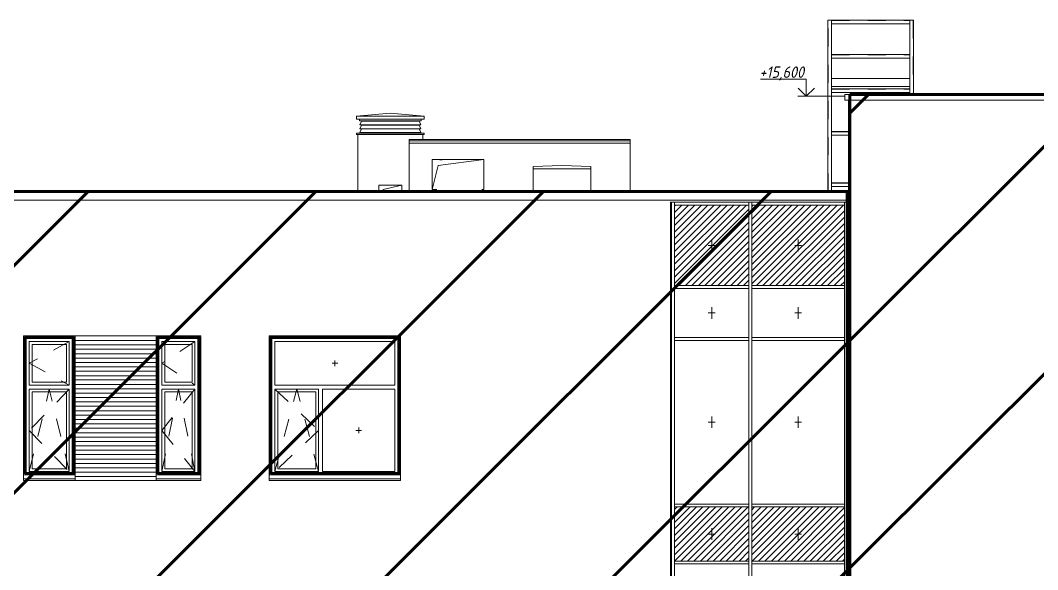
# Model space of a CAD drawing. Header units: millimetres. Extents: x 3914 to 443608, y -156176 to 78197.
# Drawn here: x 208118 to 225930, y 7300 to 16930 of the extents above; entities that cross this region are included whole.
import ezdxf

# ---------------------------------------------------------------- set-up
doc = ezdxf.new("R2010")
doc.units = ezdxf.units.MM
doc.linetypes.add('Штрих', pattern=[635, 317.5, -317.5])
doc.linetypes.add('Штриховая', pattern=[600, 400, -200])
for name, color, linetype, lineweight in [('0) клиннинг', 90, 'Continuous', 60), ('1) Откосы', 102, 'Continuous', 60), ('A-DETL-2', 7, 'Continuous', 5), ('A-GENM', 7, 'Continuous', 9), ('A-GENM-HDLN', 7, 'Штрих', 5), ('A-GLAZ-1', 7, 'Continuous', 5), ('A-GLAZ-2', 7, 'Штрих', 5), ('A-GLAZ-3', 7, 'Штриховая', 5), ('A-GLAZ-CURT-1', 7, 'Continuous', 5), ('A-GLAZ-CWMG', 7, 'Continuous', 9), ('A-ROOF', 7, 'Continuous', 9), ('A-WALL', 7, 'Continuous', 5), ('G-ANNO-DIMS', 7, 'Continuous', 9), ('G-ANNO-DIMS-1', 7, 'Continuous', 20), ('I-WALL', 7, 'Continuous', 5), ('S-BEAM', 7, 'Continuous', 9)]:
    doc.layers.add(name, color=color, linetype=linetype, lineweight=lineweight)
doc.styles.add('ISOCPEUR_I_3', font='isocpeui.ttf', dxfattribs={"width": 0.9, "height": 200})
pattern_1 = [(45, (277018.13, 1200), (-56.56854, 56.56854), [])]

msp = doc.modelspace()

# ---------------------------------------------------------------- hatches: boundary and pattern name
at = {"layer": '0) клиннинг'}
h = msp.add_hatch(dxfattribs=at)
h.set_pattern_fill('ANSI31', color=256, scale=888)
h.paths.add_polyline_path([(274015.9, 15629.9), (222641, 15629.9), (222641, -70.2), (274015.9, -70.2)])
h = msp.add_hatch(dxfattribs=at)
h.set_pattern_fill('ANSI31', color=256, scale=888)
h.paths.add_polyline_path([(222595.9, 13930), (190621, 13930), (190621, -19.1), (222595.9, -19.1)])
at = {"layer": 'A-GLAZ-CURT-1'}
h = msp.add_hatch(dxfattribs=at)
h.set_pattern_fill('FP_132', color=256, style=0, pattern_type=2)
h.set_pattern_definition(pattern_1)
h.paths.add_polyline_path([(220875.9, 12280), (220875.9, 13690), (219570.9, 13690), (219570.9, 12280), (220715.9, 12280)], flags=0)
h = msp.add_hatch(dxfattribs=at)
h.set_pattern_fill('FP_132', color=256, style=0, pattern_type=2)
h.set_pattern_definition(pattern_1)
h.paths.add_polyline_path([(220925.9, 12280), (222545.9, 12280), (222545.9, 13690), (220925.9, 13690), (220925.9, 12574.9)], flags=0)
h = msp.add_hatch(dxfattribs=at)
h.set_pattern_fill('FP_132', color=256, style=0, pattern_type=2)
h.set_pattern_definition(pattern_1)
h.paths.add_polyline_path([(219639.6, 7450), (220875.9, 7450), (220875.9, 8400), (219570.9, 8400), (219570.9, 7450)], flags=0)
h = msp.add_hatch(dxfattribs=at)
h.set_pattern_fill('FP_132', color=256, style=0, pattern_type=2)
h.set_pattern_definition(pattern_1)
h.paths.add_polyline_path([(221171.9, 7450), (222545.9, 7450), (222545.9, 8400), (220925.9, 8400), (220925.9, 7450)], flags=0)

# ---------------------------------------------------------------- linework, layer by layer
at = {"layer": '0) клиннинг'}
for points in [[(222641, 15629.9), (274015.9, 15629.9), (274015.9, -70.2), (222641, -70.2)], [(190621, 13930), (222595.9, 13930), (222595.9, -19.1), (190621, -19.1)]]:
    msp.add_lwpolyline(points, close=True, dxfattribs=at)
at = {"layer": '1) Откосы'}
for points in [[(208205.5, 8985), (209045.5, 8985), (209045.5, 11370), (208205.5, 11370)], [(210525.9, 8985), (211245.9, 8985), (211245.9, 11370), (210525.9, 11370)], [(212505.9, 8985), (214745.9, 8985), (214745.9, 11370), (212505.9, 11370)]]:
    msp.add_lwpolyline(points, close=True, dxfattribs=at)
at = {"layer": 'A-DETL-2'}
msp.add_line((222554.6, 15600.4), (222374.6, 15600.4), dxfattribs=at)
at = {"layer": 'A-GENM'}
for p, q in [((222255.9, 16930), (222318.9, 16930)), ((222255.9, 16930), (222255.9, 13930)), ((222318.9, 13930), (222318.9, 16930)), ((223692.9, 16930), (222318.9, 16930)), ((223692.9, 16930), (223755.9, 16930)), ((223692.9, 16930), (223692.9, 15629.9)), ((223755.9, 15629.9), (223755.9, 16930)), ((222318.9, 16867), (223692.9, 16867)), ((223692.9, 16330), (222318.9, 16330)), ((222318.9, 16267), (223692.9, 16267)), ((222318.9, 15910), (223692.9, 15910)), ((222318.9, 15770), (223692.9, 15770)), ((223692.9, 15730), (222318.9, 15730)), ((222318.9, 15667), (223692.9, 15667)), ((222553.6, 15530), (222553.6, 15629.9)), ((274075.9, 15629.9), (222553.6, 15629.9)), ((222553.6, 15530), (274075.9, 15530)), ((222615.9, 14980), (222318.9, 14980)), ((222318.9, 14917), (222615.9, 14917)), ((222615.9, 14080), (222318.9, 14080)), ((190535.9, 13930), (222615.9, 13930)), ((222318.9, 14017), (222615.9, 14017)), ((190543, 13775.9), (222615.9, 13775.9)), ((212475.9, 11370), (212481.9, 11370)), ((212481.9, 11370), (212481.9, 8958.8)), ((214769.9, 11370), (214775.9, 11370)), ((214769.9, 8958.8), (214769.9, 11370))]:
    msp.add_line(p, q, dxfattribs=at)
at = {"layer": 'A-GENM-HDLN'}
for p, q in [((222261.9, 16930), (222255.9, 16930)), ((222318.9, 16930), (222261.9, 16930)), ((222261.9, 13930), (222261.9, 16930)), ((222318.9, 16924), (223692.9, 16924)), ((223692.9, 16930), (223749.9, 16930)), ((223749.9, 16930), (223755.9, 16930)), ((223749.9, 16930), (223749.9, 15629.9)), ((222318.9, 16324), (223692.9, 16324)), ((222318.9, 15724), (223692.9, 15724)), ((222318.9, 14974), (222615.9, 14974)), ((222318.9, 14074), (222615.9, 14074))]:
    msp.add_line(p, q, dxfattribs=at)
at = {"layer": 'A-GLAZ-1'}
for p, q in [((215430.9, 14385), (216235.9, 14490)), ((215325.9, 13965), (215430.9, 14385)), ((214462.6, 13930), (214473.4, 13962.5)), ((214473.4, 13962.5), (214795.9, 14040)), ((208175.5, 11400), (208175.5, 8902.5)), ((209075.5, 11400), (208175.5, 11400)), ((209075.5, 11396.5), (209075.5, 11400)), ((210495.9, 11400), (210495.9, 11396.5)), ((211275.9, 11400), (210495.9, 11400)), ((211275.9, 8902.5), (211275.9, 11400)), ((212475.9, 11400), (212475.9, 8902.5)), ((214775.9, 11400), (212475.9, 11400)), ((214775.9, 8902.5), (214775.9, 11400)), ((208205.5, 8985), (208205.5, 11370)), ((208205.5, 11370), (209045.5, 11370)), ((208275.5, 11300), (208275.5, 10535)), ((208275.5, 11300), (208975.5, 11300)), ((208325.5, 11250), (208325.5, 10585)), ((208325.5, 11250), (208925.5, 11250)), ((208925.5, 10585), (208925.5, 11250)), ((208975.5, 10535), (208975.5, 11300)), ((209045.5, 11370), (209045.5, 8985)), ((209075.5, 11239.6), (209075.5, 11319.5)), ((210495.9, 11319.5), (210495.9, 11239.6)), ((210525.9, 8985), (210525.9, 11370)), ((210525.9, 11370), (211245.9, 11370)), ((210595.9, 11300), (210595.9, 10535)), ((210595.9, 11300), (211175.9, 11300)), ((210645.9, 11250), (210645.9, 10585)), ((210645.9, 11250), (211125.9, 11250)), ((211125.9, 10585), (211125.9, 11250)), ((211175.9, 10535), (211175.9, 11300)), ((211245.9, 11370), (211245.9, 8985)), ((212505.9, 11370), (212505.9, 8985)), ((214745.9, 11370), (212505.9, 11370)), ((212575.9, 10535), (212575.9, 11300)), ((212575.9, 11300), (214675.9, 11300)), ((214675.9, 11300), (214675.9, 10535)), ((214745.9, 8985), (214745.9, 11370)), ((209075.5, 11085.6), (209075.5, 11162.6)), ((210495.9, 11162.6), (210495.9, 11085.6)), ((209075.5, 10931.6), (209075.5, 11008.6)), ((210495.9, 11008.6), (210495.9, 10931.6)), ((209075.5, 10777.6), (209075.5, 10854.6)), ((209075.5, 10625.6), (209075.5, 10700.6)), ((210495.9, 10854.6), (210495.9, 10777.6)), ((210495.9, 10700.6), (210495.9, 10625.6)), ((208975.5, 10535), (208275.5, 10535)), ((208325.5, 10585), (208925.5, 10585)), ((209075.5, 10471.6), (209075.5, 10548.6)), ((210495.9, 10548.6), (210495.9, 10471.6)), ((211175.9, 10535), (210595.9, 10535)), ((210645.9, 10585), (211125.9, 10585)), ((212575.9, 10535), (214675.9, 10535)), ((208275.5, 10465), (208275.5, 9020)), ((208275.5, 10465), (208975.5, 10465)), ((208325.5, 10415), (208325.5, 9070)), ((208325.5, 10415), (208925.5, 10415)), ((208925.5, 9070), (208925.5, 10415)), ((208975.5, 9020), (208975.5, 10465)), ((209075.5, 10317), (209075.5, 10394.6)), ((210495.9, 10394.6), (210495.9, 10317)), ((210595.9, 10465), (210595.9, 9020)), ((210595.9, 10465), (211175.9, 10465)), ((210645.9, 10415), (210645.9, 9070)), ((210645.9, 10415), (211125.9, 10415)), ((211125.9, 9070), (211125.9, 10415)), ((211175.9, 9020), (211175.9, 10465)), ((212575.9, 9020), (212575.9, 10465)), ((212575.9, 10465), (213340.9, 10465)), ((212625.9, 10415), (212625.9, 9070)), ((212625.9, 10415), (213290.9, 10415)), ((213290.9, 9070), (213290.9, 10415)), ((213340.9, 10465), (213340.9, 9020)), ((213410.9, 9020), (213410.9, 10465)), ((213410.9, 10465), (214675.9, 10465)), ((214675.9, 10465), (214675.9, 9020)), ((209075.5, 10163.6), (209075.5, 10240)), ((210495.9, 10240), (210495.9, 10163.6)), ((209075.5, 10009.4), (209075.5, 10086.6)), ((210495.9, 10086.6), (210495.9, 10009.4)), ((209075.5, 9855.4), (209075.5, 9932.4)), ((210495.9, 9932.4), (210495.9, 9855.4)), ((209075.5, 9701.3), (209075.5, 9778.4)), ((209075.5, 9547.5), (209075.5, 9624.3)), ((210495.9, 9778.4), (210495.9, 9701.3)), ((210495.9, 9624.3), (210495.9, 9547.5)), ((209075.5, 9394), (209075.5, 9470.5)), ((210495.9, 9470.5), (210495.9, 9394)), ((209075.5, 9239.5), (209075.5, 9317)), ((210495.9, 9317), (210495.9, 9239.5)), ((209075.5, 9085.6), (209075.5, 9162.5)), ((210495.9, 9162.5), (210495.9, 9085.6)), ((209075.5, 8985), (208175.5, 8985)), ((209075.5, 8960), (208175.5, 8960)), ((208275.5, 9020), (208975.5, 9020)), ((208325.5, 9070), (208925.5, 9070)), ((209075.5, 8932.9), (209075.5, 9008.6)), ((210495.9, 9008.6), (210495.9, 8932.9)), ((211275.9, 8985), (210495.9, 8985)), ((211275.9, 8960), (210495.9, 8960)), ((210595.9, 9020), (211175.9, 9020)), ((210645.9, 9070), (211125.9, 9070)), ((214769.9, 8985), (212481.9, 8985)), ((214769.9, 8960), (212481.9, 8960)), ((213340.9, 9020), (212575.9, 9020)), ((212625.9, 9070), (213290.9, 9070)), ((214675.9, 9020), (213410.9, 9020)), ((208175.5, 8891), (208175.5, 8902.5)), ((208175.5, 8866), (208175.5, 8891)), ((208175.5, 8891), (209075.5, 8891)), ((209075.5, 8866), (208175.5, 8866)), ((209075.5, 8895.6), (209075.5, 8891)), ((209075.5, 8891), (209075.5, 8866)), ((210495.9, 8891), (210495.9, 8895.6)), ((210495.9, 8866), (210495.9, 8891)), ((210495.9, 8891), (211275.9, 8891)), ((211275.9, 8866), (210495.9, 8866)), ((211275.9, 8902.5), (211275.9, 8891)), ((211275.9, 8891), (211275.9, 8866)), ((212475.9, 8891), (212475.9, 8902.5)), ((212475.9, 8866), (212475.9, 8891)), ((212475.9, 8891), (214775.9, 8891)), ((214775.9, 8866), (212475.9, 8866)), ((214775.9, 8902.5), (214775.9, 8891)), ((214775.9, 8891), (214775.9, 8866))]:
    msp.add_line(p, q, dxfattribs=at)
at = {"layer": 'A-GLAZ-2'}
for p, q in [((208975.5, 11300), (208275.5, 10917.5)), ((211175.9, 11300), (210595.9, 10917.5)), ((208275.5, 10917.5), (208975.5, 10535)), ((210595.9, 10917.5), (211175.9, 10535)), ((213675.9, 10917.5), (213575.9, 10917.5)), ((213625.9, 10967.5), (213625.9, 10867.5)), ((208275.5, 9020), (208625.5, 10465)), ((208975.5, 10465), (208275.5, 9742.5)), ((208975.5, 9020), (208625.5, 10465)), ((210595.9, 9020), (210885.9, 10465)), ((211175.9, 10465), (210595.9, 9742.5)), ((211175.9, 9020), (210885.9, 10465)), ((212575.9, 9020), (212958.4, 10465)), ((212575.9, 10465), (213340.9, 9742.5)), ((213340.9, 9020), (212958.4, 10465)), ((208275.5, 9742.5), (208975.5, 9020)), ((210595.9, 9742.5), (211175.9, 9020)), ((213340.9, 9742.5), (212575.9, 9020)), ((214093.4, 9742.5), (213993.4, 9742.5)), ((214043.4, 9792.5), (214043.4, 9692.5))]:
    msp.add_line(p, q, dxfattribs=at)
at = {"layer": 'A-GLAZ-3'}
for p, q in [((220223.4, 13085), (220223.4, 12885)), ((221735.9, 13085), (221735.9, 12885)), ((220283.4, 12985), (220163.4, 12985)), ((221795.9, 12985), (221675.9, 12985)), ((220283.4, 11800), (220163.4, 11800)), ((220223.4, 11900), (220223.4, 11700)), ((221795.9, 11800), (221675.9, 11800)), ((221735.9, 11900), (221735.9, 11700)), ((220223.4, 9985), (220223.4, 9785)), ((221735.9, 9985), (221735.9, 9785)), ((220283.4, 9885), (220163.4, 9885)), ((221795.9, 9885), (221675.9, 9885)), ((220223.4, 8025), (220223.4, 7825)), ((221735.9, 8025), (221735.9, 7825)), ((220283.4, 7925), (220163.4, 7925)), ((221795.9, 7925), (221675.9, 7925))]:
    msp.add_line(p, q, dxfattribs=at)
at = {"layer": 'A-GLAZ-CWMG'}
for p, q in [((219520.9, 13740), (219520.9, 12255)), ((219570.9, 13740), (219570.9, 12255)), ((219570.9, 13690), (219570.9, 13740)), ((220875.9, 13740), (220875.9, 12255)), ((220875.9, 13740), (220875.9, 13690)), ((220925.9, 13740), (220925.9, 12255)), ((220925.9, 13690), (220925.9, 13740)), ((222545.9, 13740), (222545.9, 12255)), ((222545.9, 13740), (222545.9, 13690)), ((222595.9, 13740), (222595.9, 12255)), ((220715.9, 13690), (219570.9, 13690)), ((220875.9, 13690), (220715.9, 13690)), ((222545.9, 13690), (220925.9, 13690)), ((219520.9, 12255), (219520.9, 11345)), ((219570.9, 12230), (219570.9, 12280)), ((220715.9, 12280), (219570.9, 12280)), ((219570.9, 12255), (219570.9, 11345)), ((220715.9, 12230), (219570.9, 12230)), ((220875.9, 12280), (220715.9, 12280)), ((220875.9, 12230), (220715.9, 12230)), ((220875.9, 12280), (220875.9, 12230)), ((220875.9, 12255), (220875.9, 11345)), ((220925.9, 12230), (220925.9, 12280)), ((222545.9, 12280), (220925.9, 12280)), ((220925.9, 12255), (220925.9, 11345)), ((222545.9, 12230), (220925.9, 12230)), ((222545.9, 12280), (222545.9, 12230)), ((222545.9, 12255), (222545.9, 11345)), ((222595.9, 12255), (222595.9, 11345)), ((219520.9, 11345), (219520.9, 8425)), ((219570.9, 11320), (219570.9, 11370)), ((220715.9, 11370), (219570.9, 11370)), ((219570.9, 11345), (219570.9, 8425)), ((220715.9, 11320), (219570.9, 11320)), ((220875.9, 11370), (220715.9, 11370)), ((220875.9, 11320), (220715.9, 11320)), ((220875.9, 11370), (220875.9, 11320)), ((220875.9, 11345), (220875.9, 8425)), ((220925.9, 11320), (220925.9, 11370)), ((222545.9, 11370), (220925.9, 11370)), ((220925.9, 11345), (220925.9, 8425)), ((222545.9, 11320), (220925.9, 11320)), ((222545.9, 11370), (222545.9, 11320)), ((222545.9, 11345), (222545.9, 8425)), ((222595.9, 11345), (222595.9, 8425)), ((219520.9, 8425), (219520.9, 7425)), ((219570.9, 8400), (219570.9, 8450)), ((220715.9, 8450), (219570.9, 8450)), ((219570.9, 8425), (219570.9, 7425)), ((220715.9, 8400), (219570.9, 8400)), ((220875.9, 8450), (220715.9, 8450)), ((220875.9, 8400), (220715.9, 8400)), ((220875.9, 8450), (220875.9, 8400)), ((220875.9, 8425), (220875.9, 7425)), ((220925.9, 8400), (220925.9, 8450)), ((222545.9, 8450), (220925.9, 8450)), ((220925.9, 8425), (220925.9, 7425)), ((222545.9, 8400), (220925.9, 8400)), ((222545.9, 8450), (222545.9, 8400)), ((222545.9, 8425), (222545.9, 7425)), ((222595.9, 8425), (222595.9, 7425)), ((219520.9, 7425), (219520.9, 4225)), ((219570.9, 7400), (219570.9, 7450)), ((220715.9, 7450), (219570.9, 7450)), ((219570.9, 7425), (219570.9, 4225)), ((220715.9, 7400), (219570.9, 7400)), ((220875.9, 7450), (220715.9, 7450)), ((220875.9, 7400), (220715.9, 7400)), ((220875.9, 7450), (220875.9, 7400)), ((220875.9, 7425), (220875.9, 4225)), ((220925.9, 7400), (220925.9, 7450)), ((222545.9, 7450), (220925.9, 7450)), ((220925.9, 7425), (220925.9, 4225)), ((222545.9, 7400), (220925.9, 7400)), ((222545.9, 7450), (222545.9, 7400)), ((222545.9, 7425), (222545.9, 4225)), ((222595.9, 7425), (222595.9, 4225))]:
    msp.add_line(p, q, dxfattribs=at)
at = {"layer": 'A-ROOF'}
for p, q in [((214925.9, 14838), (214925.9, 14775)), ((214925.9, 14838), (218795.9, 14838)), ((218795.9, 14819), (214925.9, 14819)), ((218795.9, 14775), (218795.9, 14838)), ((214925.9, 14775), (218795.9, 14775)), ((217600.9, 14384.1), (217095.9, 14369)), ((217095.9, 14369), (217095.9, 14325)), ((217095.9, 14325), (218105.9, 14325)), ((218105.9, 14369), (217600.9, 14384.1)), ((218105.9, 14325), (218105.9, 14369))]:
    msp.add_line(p, q, dxfattribs=at)
at = {"layer": 'A-WALL'}
for p, q in [((222615.9, -19.1), (222615.9, 15530)), ((214025.9, 14926.5), (214025.9, 13930)), ((215165.9, 14838), (215165.9, 14926.5)), ((214925.9, 13930), (214925.9, 14775)), ((218795.9, 13930), (218795.9, 14775)), ((215325.9, 13965), (215325.9, 14490)), ((215325.9, 14490), (216235.9, 14490)), ((216235.9, 14490), (216235.9, 13965)), ((217095.9, 14325), (217095.9, 13930)), ((218105.9, 13930), (218105.9, 14325)), ((214395.9, 13930), (214395.9, 14040)), ((214395.9, 14040), (214795.9, 14040)), ((214795.9, 14040), (214795.9, 13930)), ((215412.9, 13965), (215325.9, 13965)), ((216235.9, 13965), (216198.9, 13965)), ((219500.9, 0), (219500.9, 13740)), ((219500.9, 13740), (222615.9, 13740)), ((208175.5, 11400), (209075.5, 11400)), ((208175.5, 8902.5), (208175.5, 11400)), ((209075.5, 11400), (209075.5, 11396.5)), ((210495.9, 11400), (211275.9, 11400)), ((210495.9, 11396.5), (210495.9, 11400)), ((211275.9, 11400), (211275.9, 8902.5)), ((212475.9, 11400), (214775.9, 11400)), ((212475.9, 8902.5), (212475.9, 11400)), ((214775.9, 11400), (214775.9, 8902.5)), ((209075.5, 11319.5), (209075.5, 11239.6)), ((210495.9, 11239.6), (210495.9, 11319.5)), ((209075.5, 11162.6), (209075.5, 11085.6)), ((210495.9, 11085.6), (210495.9, 11162.6)), ((209075.5, 11008.6), (209075.5, 10931.6)), ((210495.9, 10931.6), (210495.9, 11008.6)), ((209075.5, 10854.6), (209075.5, 10777.6)), ((209075.5, 10700.6), (209075.5, 10625.6)), ((210495.9, 10777.6), (210495.9, 10854.6)), ((210495.9, 10625.6), (210495.9, 10700.6)), ((209075.5, 10548.6), (209075.5, 10471.6)), ((210495.9, 10471.6), (210495.9, 10548.6)), ((209075.5, 10394.6), (209075.5, 10317)), ((210495.9, 10317), (210495.9, 10394.6)), ((209075.5, 10240), (209075.5, 10163.6)), ((210495.9, 10163.6), (210495.9, 10240)), ((209075.5, 10086.6), (209075.5, 10009.4)), ((210495.9, 10009.4), (210495.9, 10086.6)), ((209075.5, 9932.4), (209075.5, 9855.4)), ((210495.9, 9855.4), (210495.9, 9932.4)), ((209075.5, 9778.4), (209075.5, 9701.3)), ((209075.5, 9624.3), (209075.5, 9547.5)), ((210495.9, 9701.3), (210495.9, 9778.4)), ((210495.9, 9547.5), (210495.9, 9624.3)), ((209075.5, 9470.5), (209075.5, 9394)), ((210495.9, 9394), (210495.9, 9470.5)), ((209075.5, 9317), (209075.5, 9239.5)), ((210495.9, 9239.5), (210495.9, 9317)), ((209075.5, 9162.5), (209075.5, 9085.6)), ((210495.9, 9085.6), (210495.9, 9162.5)), ((209075.5, 9008.6), (209075.5, 8932.9)), ((210495.9, 8932.9), (210495.9, 9008.6))]:
    msp.add_line(p, q, dxfattribs=at)
at = {"layer": 'G-ANNO-DIMS', "extrusion": (0, 0, -1)}
for p, q in [((221879.6, 15900.4), (221079.6, 15900.4)), ((221879.6, 15600.4), (221879.6, 15900.4)), ((222031.2, 15600.4), (221731.2, 15600.4))]:
    msp.add_line(p, q, dxfattribs=at)
at = {"layer": 'G-ANNO-DIMS'}
msp.add_line((222455.8, 15600.4), (221879.6, 15600.4), dxfattribs=at)
at = {"layer": 'G-ANNO-DIMS-1', "extrusion": (0, 0, -1)}
for q in [(221738.2, 15741.8), (222021, 15741.8)]:
    msp.add_line((221879.6, 15600.4), q, dxfattribs=at)
at = {"layer": 'I-WALL'}
for p, q in [((210495.9, 11396.5), (209075.5, 11396.5)), ((209075.5, 11396.5), (209075.5, 11319.5)), ((209075.5, 11319.5), (210495.9, 11319.5)), ((210495.9, 11239.6), (209075.5, 11239.6)), ((209075.5, 11239.6), (209075.5, 11162.6)), ((210495.9, 11319.5), (210495.9, 11396.5)), ((210495.9, 11162.6), (210495.9, 11239.6)), ((209075.5, 11162.6), (210495.9, 11162.6)), ((210495.9, 11085.6), (209075.5, 11085.6)), ((209075.5, 11085.6), (209075.5, 11008.6)), ((210495.9, 11008.6), (210495.9, 11085.6)), ((209075.5, 11008.6), (210495.9, 11008.6)), ((210495.9, 10931.6), (209075.5, 10931.6)), ((209075.5, 10931.6), (209075.5, 10854.6)), ((210495.9, 10854.6), (210495.9, 10931.6)), ((209075.5, 10854.6), (210495.9, 10854.6)), ((210495.9, 10777.6), (209075.5, 10777.6)), ((209075.5, 10777.6), (209075.5, 10700.6)), ((209075.5, 10700.6), (210495.9, 10700.6)), ((210495.9, 10700.6), (210495.9, 10777.6)), ((210495.9, 10625.6), (209075.5, 10625.6)), ((209075.5, 10625.6), (209075.5, 10548.6)), ((209075.5, 10548.6), (210495.9, 10548.6)), ((210495.9, 10548.6), (210495.9, 10625.6)), ((210495.9, 10471.6), (209075.5, 10471.6)), ((209075.5, 10471.6), (209075.5, 10394.6)), ((209075.5, 10394.6), (210495.9, 10394.6)), ((210495.9, 10394.6), (210495.9, 10471.6)), ((210495.9, 10317), (209075.5, 10317)), ((209075.5, 10317), (209075.5, 10240)), ((209075.5, 10240), (210495.9, 10240)), ((210495.9, 10163.6), (209075.5, 10163.6)), ((209075.5, 10163.6), (209075.5, 10086.6)), ((210495.9, 10240), (210495.9, 10317)), ((210495.9, 10086.6), (210495.9, 10163.6)), ((209075.5, 10086.6), (210495.9, 10086.6)), ((210495.9, 10009.4), (209075.5, 10009.4)), ((209075.5, 10009.4), (209075.5, 9932.4)), ((210495.9, 9932.4), (210495.9, 10009.4)), ((209075.5, 9932.4), (210495.9, 9932.4)), ((210495.9, 9855.4), (209075.5, 9855.4)), ((209075.5, 9855.4), (209075.5, 9778.4)), ((210495.9, 9778.4), (210495.9, 9855.4)), ((209075.5, 9778.4), (210495.9, 9778.4)), ((210495.9, 9701.3), (209075.5, 9701.3)), ((209075.5, 9701.3), (209075.5, 9624.3)), ((209075.5, 9624.3), (210495.9, 9624.3)), ((210495.9, 9624.3), (210495.9, 9701.3)), ((210495.9, 9547.5), (209075.5, 9547.5)), ((209075.5, 9547.5), (209075.5, 9470.5)), ((209075.5, 9470.5), (210495.9, 9470.5)), ((210495.9, 9470.5), (210495.9, 9547.5)), ((210495.9, 9394), (209075.5, 9394)), ((209075.5, 9394), (209075.5, 9317)), ((209075.5, 9317), (210495.9, 9317)), ((210495.9, 9317), (210495.9, 9394)), ((210495.9, 9239.5), (209075.5, 9239.5)), ((209075.5, 9239.5), (209075.5, 9162.5)), ((209075.5, 9162.5), (210495.9, 9162.5)), ((210495.9, 9085.6), (209075.5, 9085.6)), ((209075.5, 9085.6), (209075.5, 9008.6)), ((210495.9, 9162.5), (210495.9, 9239.5)), ((210495.9, 9008.6), (210495.9, 9085.6)), ((209075.5, 9008.6), (210495.9, 9008.6)), ((210495.9, 8932.9), (209075.5, 8932.9)), ((209075.5, 8932.9), (209075.5, 8895.6)), ((210495.9, 8895.6), (210495.9, 8932.9)), ((209075.5, 8866), (210495.9, 8866))]:
    msp.add_line(p, q, dxfattribs=at)
at = {"layer": 'S-BEAM'}
for p, q in [((214005.9, 15250), (214595.9, 15301.6)), ((214595.9, 15301.6), (214005.9, 15250)), ((214005.9, 15200), (214005.9, 15250)), ((214005.9, 15250), (214005.9, 15200)), ((215185.9, 15250), (214005.9, 15250)), ((215185.9, 15200), (214005.9, 15200)), ((214055.9, 15176), (214055.9, 15200)), ((214091.4, 15162.1), (214061.8, 15098.7)), ((214061.9, 15170), (215129.9, 15170)), ((215100.5, 15162.1), (214091.4, 15162.1)), ((214278.9, 15162.1), (214278.9, 15170.2)), ((214368.9, 15170.2), (214368.9, 15162.1)), ((214595.9, 15301.6), (215185.9, 15250)), ((215185.9, 15250), (214595.9, 15301.6)), ((214822.9, 15162.1), (214822.9, 15170.3)), ((214912.9, 15170.2), (214912.9, 15162.1)), ((215130, 15098.7), (215100.5, 15162.1)), ((215135.9, 15176), (215135.9, 15200)), ((215135.9, 15200), (215135.9, 15176)), ((215185.9, 15250), (215185.9, 15200)), ((215185.9, 15200), (215185.9, 15250)), ((214061.8, 15098.7), (214066.3, 15096.6)), ((215130, 15098.7), (214061.8, 15098.7)), ((214061.8, 15030.4), (214091.4, 15093.8)), ((214091.4, 15093.8), (214061.8, 15030.4)), ((214066.3, 15028.3), (214061.8, 15030.4)), ((214061.8, 15030.4), (214066.3, 15028.3)), ((215130, 15030.4), (214061.8, 15030.4)), ((214091.4, 15025.6), (214061.8, 14962.1)), ((214061.8, 14962.1), (214066.3, 14960)), ((215130, 14962.1), (214061.8, 14962.1)), ((214066.3, 15096.6), (215125.5, 15096.6)), ((214066.3, 15028.3), (215125.5, 15028.3)), ((215100.5, 15093.8), (214091.4, 15093.8)), ((215100.5, 15025.6), (214091.4, 15025.6)), ((214278.9, 15093.8), (214278.9, 15096.6)), ((214278.9, 15025.6), (214278.9, 15028.3)), ((214368.9, 15096.6), (214368.9, 15093.8)), ((214368.9, 15028.3), (214368.9, 15025.6)), ((214822.9, 15093.8), (214822.9, 15096.6)), ((214822.9, 15025.6), (214822.9, 15028.3)), ((214912.9, 15096.6), (214912.9, 15093.8)), ((214912.9, 15028.3), (214912.9, 15025.6)), ((215130, 15030.4), (215100.5, 15093.8)), ((215130, 14962.1), (215100.5, 15025.6)), ((215125.5, 15096.6), (215130, 15098.7)), ((215125.5, 15028.3), (215130, 15030.4)), ((215125.5, 14960), (215130, 14962.1)), ((214086.4, 14960), (214005.9, 14951.5)), ((214005.9, 14951.5), (215185.9, 14951.5)), ((214005.9, 14951.5), (214005.9, 14926.5)), ((214005.9, 14926.5), (215185.9, 14926.5)), ((214066.3, 14960), (215125.5, 14960)), ((215185.9, 14951.5), (215105.4, 14960)), ((215185.9, 14926.5), (215185.9, 14951.5)), ((215460.9, 14490), (215460.9, 14486)), ((215500.9, 14486), (215460.9, 14486)), ((215500.9, 14486), (215500.9, 14490))]:
    msp.add_line(p, q, dxfattribs=at)
at = {"layer": 'S-BEAM', "flags": 128}
for points in [[(214061.9, 15170), (214060.6, 15170.2), (214059.3, 15170.6), (214058.2, 15171.3), (214057.2, 15172.3), (214056.5, 15173.4), (214056.1, 15174.7), (214055.9, 15176)], [(215129.9, 15170), (215131.3, 15170.2), (215132.5, 15170.6), (215133.7, 15171.3), (215134.6, 15172.3), (215135.3, 15173.4), (215135.8, 15174.7), (215135.9, 15176)], [(215135.9, 15176), (215135.8, 15174.7), (215135.3, 15173.4), (215134.6, 15172.3), (215133.7, 15171.3), (215132.5, 15170.6), (215131.3, 15170.2), (215129.9, 15170)]]:
    msp.add_lwpolyline(points, dxfattribs=at)

# ---------------------------------------------------------------- texts
at = {"layer": 'G-ANNO-DIMS', "style": 'ISOCPEUR_I_3', "width": 0.9}
msp.add_text('+15,600', height=200, dxfattribs=at).set_placement((221057.4, 15921.6))

doc.saveas('drawing.dxf')
